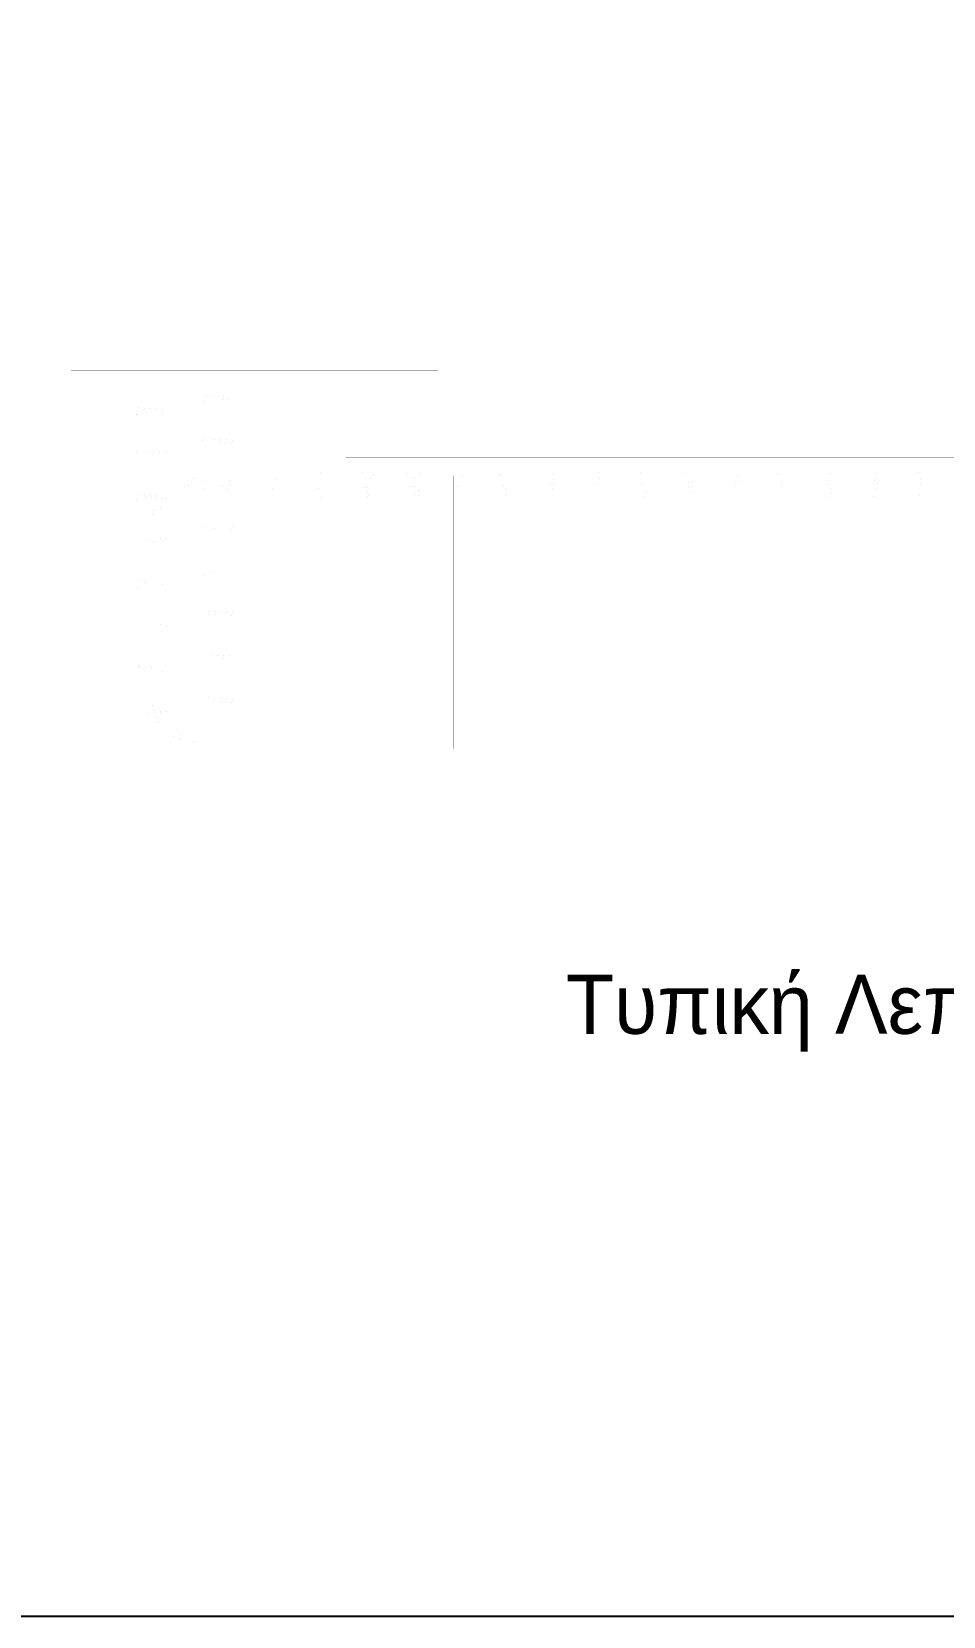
# Model space of a CAD drawing. Header units: millimetres. Extents: x -2171 to 1563, y -1758 to -1505.
# Drawn here: x 1264.14 to 1269.06, y -1605.38 to -1596.81 of the extents above; entities that cross this region are included whole.
import ezdxf

# ---------------------------------------------------------------- set-up
doc = ezdxf.new("R2010")
doc.units = ezdxf.units.MM
for name, color, linetype in [('-S-TOMES', 7, 'Continuous'), ('-S_SIDERA', 30, 'Continuous'), ('BLUE', 5, 'Continuous')]:
    doc.layers.add(name, color=color, linetype=linetype)
doc.layers.add('Tablet', color=150, linetype='Continuous', true_color=0x0180ff)
doc.styles.add('GR-SIMPL', font='GR-SIMPL.shx', dxfattribs={"width": 0.8})

msp = doc.modelspace()

# ---------------------------------------------------------------- linework, layer by layer
at = {"layer": '-S-TOMES', "const_width": 0.00005}
for points in [[(1264.6686, -1600.7783), (1264.6686, -1598.645)], [(1265.8353, -1599.1117), (1265.8353, -1598.645)], [(1271.1936, -1599.1117), (1265.8353, -1599.1117)], [(1270.0269, -1600.7783), (1264.6686, -1600.7783)]]:
    msp.add_lwpolyline(points, dxfattribs=at)
at = {"layer": '-S_SIDERA', "const_width": 0.00005}
for points in [[(1264.7186, -1600.695), (1264.7186, -1596.8117)], [(1264.7186, -1596.8117), (1264.7519, -1596.8117), (1264.7519, -1600.695)], [(1266.3353, -1598.645), (1264.3519, -1598.645)], [(1265.4369, -1598.82), (1265.0769, -1598.82), (1265.074, -1598.8197), (1265.0712, -1598.819), (1265.0686, -1598.8178), (1265.0662, -1598.8161), (1265.0642, -1598.814), (1265.0625, -1598.8117), (1265.0613, -1598.809), (1265.0605, -1598.8062), (1265.0603, -1598.8033), (1265.0603, -1598.795), (1265.0605, -1598.7921), (1265.0613, -1598.7893), (1265.0625, -1598.7867), (1265.0642, -1598.7843), (1265.0662, -1598.7822), (1265.0686, -1598.7806), (1265.0712, -1598.7793), (1265.074, -1598.7786), (1265.0769, -1598.7783), (1265.2269, -1598.7867), (1265.2269, -1598.8033), (1265.0919, -1598.795)], [(1265.7953, -1598.8867), (1264.7186, -1598.8867), (1264.7157, -1598.8864), (1264.7129, -1598.8857), (1264.7103, -1598.8844), (1264.7079, -1598.8828), (1264.7058, -1598.8807), (1264.7042, -1598.8783), (1264.7029, -1598.8757), (1264.7022, -1598.8729), (1264.7019, -1598.87), (1264.7019, -1598.8617), (1264.7022, -1598.8588), (1264.7029, -1598.856), (1264.7042, -1598.8533), (1264.7058, -1598.8509), (1264.7079, -1598.8489), (1264.7103, -1598.8472), (1264.7129, -1598.846), (1264.7157, -1598.8452), (1264.7186, -1598.845), (1264.8686, -1598.8533), (1264.8686, -1598.87), (1264.7336, -1598.8617)], [(1264.7169, -1598.87), (1265.7953, -1598.87)], [(1265.0753, -1598.8033), (1265.4369, -1598.8033)], [(1265.4436, -1598.81), (1265.4436, -1598.8133)], [(1265.4369, -1599.0533), (1265.0769, -1599.0533), (1265.074, -1599.0531), (1265.0712, -1599.0523), (1265.0686, -1599.0511), (1265.0662, -1599.0494), (1265.0642, -1599.0474), (1265.0625, -1599.045), (1265.0613, -1599.0424), (1265.0605, -1599.0396), (1265.0603, -1599.0367), (1265.0603, -1599.0283), (1265.0605, -1599.0254), (1265.0613, -1599.0226), (1265.0625, -1599.02), (1265.0642, -1599.0176), (1265.0662, -1599.0156), (1265.0686, -1599.0139), (1265.0712, -1599.0127), (1265.074, -1599.0119), (1265.0769, -1599.0117), (1265.2269, -1599.02), (1265.2269, -1599.0367), (1265.0919, -1599.0283)], [(1265.0753, -1599.0367), (1265.4369, -1599.0367)], [(1265.4436, -1599.0433), (1265.4436, -1599.0467)], [(1265.7953, -1599.12), (1264.7186, -1599.12), (1264.7157, -1599.1197), (1264.7129, -1599.119), (1264.7103, -1599.1178), (1264.7079, -1599.1161), (1264.7058, -1599.114), (1264.7042, -1599.1117), (1264.7029, -1599.109), (1264.7022, -1599.1062), (1264.7019, -1599.1033), (1264.7019, -1599.095), (1264.7022, -1599.0921), (1264.7029, -1599.0893), (1264.7042, -1599.0867), (1264.7058, -1599.0843), (1264.7079, -1599.0822), (1264.7103, -1599.0806), (1264.7129, -1599.0793), (1264.7157, -1599.0786), (1264.7186, -1599.0783), (1264.8686, -1599.0867), (1264.8686, -1599.1033), (1264.7336, -1599.095)], [(1264.7169, -1599.1033), (1265.7953, -1599.1033)], [(1265.1686, -1600.6883), (1265.1686, -1599.2117), (1265.1689, -1599.2088), (1265.1696, -1599.206), (1265.1708, -1599.2033), (1265.1725, -1599.2009), (1265.1746, -1599.1989), (1265.1769, -1599.1972), (1265.1796, -1599.196), (1265.1824, -1599.1952), (1265.1853, -1599.195), (1265.1936, -1599.195), (1265.1965, -1599.1952), (1265.1993, -1599.196), (1265.2019, -1599.1972), (1265.2043, -1599.1989), (1265.2064, -1599.2009), (1265.208, -1599.2033), (1265.2093, -1599.206), (1265.21, -1599.2088), (1265.2103, -1599.2117), (1265.2019, -1599.3283), (1265.1853, -1599.3283), (1265.1936, -1599.2267)], [(1265.1853, -1599.21), (1265.1853, -1600.6883)], [(1265.4186, -1600.6883), (1265.4186, -1599.2117), (1265.4189, -1599.2088), (1265.4196, -1599.206), (1265.4208, -1599.2033), (1265.4225, -1599.2009), (1265.4246, -1599.1989), (1265.4269, -1599.1972), (1265.4296, -1599.196), (1265.4324, -1599.1952), (1265.4353, -1599.195), (1265.4436, -1599.195), (1265.4465, -1599.1952), (1265.4493, -1599.196), (1265.4519, -1599.1972), (1265.4543, -1599.1989), (1265.4564, -1599.2009), (1265.458, -1599.2033), (1265.4593, -1599.206), (1265.46, -1599.2088), (1265.4603, -1599.2117), (1265.4519, -1599.3283), (1265.4353, -1599.3283), (1265.4436, -1599.2267)], [(1265.4353, -1599.21), (1265.4353, -1600.6883)], [(1265.6686, -1600.6883), (1265.6686, -1599.2117), (1265.6689, -1599.2088), (1265.6696, -1599.206), (1265.6708, -1599.2033), (1265.6725, -1599.2009), (1265.6746, -1599.1989), (1265.6769, -1599.1972), (1265.6796, -1599.196), (1265.6824, -1599.1952), (1265.6853, -1599.195), (1265.6936, -1599.195), (1265.6965, -1599.1952), (1265.6993, -1599.196), (1265.7019, -1599.1972), (1265.7043, -1599.1989), (1265.7064, -1599.2009), (1265.708, -1599.2033), (1265.7093, -1599.206), (1265.71, -1599.2088), (1265.7103, -1599.2117), (1265.7019, -1599.3283), (1265.6853, -1599.3283), (1265.6936, -1599.2267)], [(1265.6853, -1599.21), (1265.6853, -1600.6883)], [(1265.9186, -1600.6883), (1265.9186, -1599.2117), (1265.9189, -1599.2088), (1265.9196, -1599.206), (1265.9208, -1599.2033), (1265.9225, -1599.2009), (1265.9246, -1599.1989), (1265.9269, -1599.1972), (1265.9296, -1599.196), (1265.9324, -1599.1952), (1265.9353, -1599.195), (1265.9436, -1599.195), (1265.9465, -1599.1952), (1265.9493, -1599.196), (1265.9519, -1599.1972), (1265.9543, -1599.1989), (1265.9564, -1599.2009), (1265.958, -1599.2033), (1265.9593, -1599.206), (1265.96, -1599.2088), (1265.9603, -1599.2117), (1265.9519, -1599.3283), (1265.9353, -1599.3283), (1265.9436, -1599.2267)], [(1265.9353, -1599.21), (1265.9353, -1600.6883)], [(1265.9436, -1600.6883), (1265.9436, -1599.2117), (1265.9439, -1599.2088), (1265.9446, -1599.206), (1265.9458, -1599.2033), (1265.9475, -1599.2009), (1265.9496, -1599.1989), (1265.9519, -1599.1972), (1265.9546, -1599.196), (1265.9574, -1599.1952), (1265.9603, -1599.195), (1265.9686, -1599.195), (1265.9715, -1599.1952), (1265.9743, -1599.196), (1265.9769, -1599.1972), (1265.9793, -1599.1989), (1265.9814, -1599.2009), (1265.983, -1599.2033), (1265.9843, -1599.206), (1265.985, -1599.2088), (1265.9853, -1599.2117), (1265.9769, -1599.3283), (1265.9603, -1599.3283), (1265.9686, -1599.2267)], [(1265.9603, -1599.21), (1265.9603, -1600.6883)], [(1266.1686, -1600.6883), (1266.1686, -1599.2117), (1266.1689, -1599.2088), (1266.1696, -1599.206), (1266.1708, -1599.2033), (1266.1725, -1599.2009), (1266.1746, -1599.1989), (1266.1769, -1599.1972), (1266.1796, -1599.196), (1266.1824, -1599.1952), (1266.1853, -1599.195), (1266.1936, -1599.195), (1266.1965, -1599.1952), (1266.1993, -1599.196), (1266.2019, -1599.1972), (1266.2043, -1599.1989), (1266.2064, -1599.2009), (1266.208, -1599.2033), (1266.2093, -1599.206), (1266.21, -1599.2088), (1266.2103, -1599.2117), (1266.2019, -1599.3283), (1266.1853, -1599.3283), (1266.1936, -1599.2267)], [(1266.1853, -1599.21), (1266.1853, -1600.6883)], [(1266.1936, -1600.6883), (1266.1936, -1599.2117), (1266.1939, -1599.2088), (1266.1946, -1599.206), (1266.1958, -1599.2033), (1266.1975, -1599.2009), (1266.1996, -1599.1989), (1266.2019, -1599.1972), (1266.2046, -1599.196), (1266.2074, -1599.1952), (1266.2103, -1599.195), (1266.2186, -1599.195), (1266.2215, -1599.1952), (1266.2243, -1599.196), (1266.2269, -1599.1972), (1266.2293, -1599.1989), (1266.2314, -1599.2009), (1266.233, -1599.2033), (1266.2343, -1599.206), (1266.235, -1599.2088), (1266.2353, -1599.2117), (1266.2269, -1599.3283), (1266.2103, -1599.3283), (1266.2186, -1599.2267)], [(1266.2103, -1599.21), (1266.2103, -1600.6883)], [(1266.4186, -1600.6883), (1266.4186, -1599.2117), (1266.4189, -1599.2088), (1266.4196, -1599.206), (1266.4208, -1599.2033), (1266.4225, -1599.2009), (1266.4246, -1599.1989), (1266.4269, -1599.1972), (1266.4296, -1599.196), (1266.4324, -1599.1952), (1266.4353, -1599.195), (1266.4436, -1599.195), (1266.4465, -1599.1952), (1266.4493, -1599.196), (1266.4519, -1599.1972), (1266.4543, -1599.1989), (1266.4564, -1599.2009), (1266.458, -1599.2033), (1266.4593, -1599.206), (1266.46, -1599.2088), (1266.4603, -1599.2117), (1266.4519, -1599.3283), (1266.4353, -1599.3283), (1266.4436, -1599.2267)], [(1266.4353, -1599.21), (1266.4353, -1600.6883)], [(1266.6686, -1600.6883), (1266.6686, -1599.2117), (1266.6689, -1599.2088), (1266.6696, -1599.206), (1266.6708, -1599.2033), (1266.6725, -1599.2009), (1266.6746, -1599.1989), (1266.6769, -1599.1972), (1266.6796, -1599.196), (1266.6824, -1599.1952), (1266.6853, -1599.195), (1266.6936, -1599.195), (1266.6965, -1599.1952), (1266.6993, -1599.196), (1266.7019, -1599.1972), (1266.7043, -1599.1989), (1266.7064, -1599.2009), (1266.708, -1599.2033), (1266.7093, -1599.206), (1266.71, -1599.2088), (1266.7103, -1599.2117), (1266.7019, -1599.3283), (1266.6853, -1599.3283), (1266.6936, -1599.2267)], [(1266.6853, -1599.21), (1266.6853, -1600.6883)], [(1266.9186, -1600.6883), (1266.9186, -1599.2117), (1266.9189, -1599.2088), (1266.9196, -1599.206), (1266.9208, -1599.2033), (1266.9225, -1599.2009), (1266.9246, -1599.1989), (1266.9269, -1599.1972), (1266.9296, -1599.196), (1266.9324, -1599.1952), (1266.9353, -1599.195), (1266.9436, -1599.195), (1266.9465, -1599.1952), (1266.9493, -1599.196), (1266.9519, -1599.1972), (1266.9543, -1599.1989), (1266.9564, -1599.2009), (1266.958, -1599.2033), (1266.9593, -1599.206), (1266.96, -1599.2088), (1266.9603, -1599.2117), (1266.9519, -1599.3283), (1266.9353, -1599.3283), (1266.9436, -1599.2267)], [(1266.9353, -1599.21), (1266.9353, -1600.6883)], [(1267.1686, -1600.6883), (1267.1686, -1599.2117), (1267.1689, -1599.2088), (1267.1696, -1599.206), (1267.1708, -1599.2033), (1267.1725, -1599.2009), (1267.1746, -1599.1989), (1267.1769, -1599.1972), (1267.1796, -1599.196), (1267.1824, -1599.1952), (1267.1853, -1599.195), (1267.1936, -1599.195), (1267.1965, -1599.1952), (1267.1993, -1599.196), (1267.2019, -1599.1972), (1267.2043, -1599.1989), (1267.2064, -1599.2009), (1267.208, -1599.2033), (1267.2093, -1599.206), (1267.21, -1599.2088), (1267.2103, -1599.2117), (1267.2019, -1599.3283), (1267.1853, -1599.3283), (1267.1936, -1599.2267)], [(1267.1853, -1599.21), (1267.1853, -1600.6883)], [(1267.4186, -1600.6883), (1267.4186, -1599.2117), (1267.4189, -1599.2088), (1267.4196, -1599.206), (1267.4208, -1599.2033), (1267.4225, -1599.2009), (1267.4246, -1599.1989), (1267.4269, -1599.1972), (1267.4296, -1599.196), (1267.4324, -1599.1952), (1267.4353, -1599.195), (1267.4436, -1599.195), (1267.4465, -1599.1952), (1267.4493, -1599.196), (1267.4519, -1599.1972), (1267.4543, -1599.1989), (1267.4564, -1599.2009), (1267.458, -1599.2033), (1267.4593, -1599.206), (1267.46, -1599.2088), (1267.4603, -1599.2117), (1267.4519, -1599.3283), (1267.4353, -1599.3283), (1267.4436, -1599.2267)], [(1267.4353, -1599.21), (1267.4353, -1600.6883)], [(1267.6686, -1600.6883), (1267.6686, -1599.2117), (1267.6689, -1599.2088), (1267.6696, -1599.206), (1267.6708, -1599.2033), (1267.6725, -1599.2009), (1267.6746, -1599.1989), (1267.6769, -1599.1972), (1267.6796, -1599.196), (1267.6824, -1599.1952), (1267.6853, -1599.195), (1267.6936, -1599.195), (1267.6965, -1599.1952), (1267.6993, -1599.196), (1267.7019, -1599.1972), (1267.7043, -1599.1989), (1267.7064, -1599.2009), (1267.708, -1599.2033), (1267.7093, -1599.206), (1267.71, -1599.2088), (1267.7103, -1599.2117), (1267.7019, -1599.3283), (1267.6853, -1599.3283), (1267.6936, -1599.2267)], [(1267.6853, -1599.21), (1267.6853, -1600.6883)], [(1267.9186, -1600.6883), (1267.9186, -1599.2117), (1267.9189, -1599.2088), (1267.9196, -1599.206), (1267.9208, -1599.2033), (1267.9225, -1599.2009), (1267.9246, -1599.1989), (1267.9269, -1599.1972), (1267.9296, -1599.196), (1267.9324, -1599.1952), (1267.9353, -1599.195), (1267.9436, -1599.195), (1267.9465, -1599.1952), (1267.9493, -1599.196), (1267.9519, -1599.1972), (1267.9543, -1599.1989), (1267.9564, -1599.2009), (1267.958, -1599.2033), (1267.9593, -1599.206), (1267.96, -1599.2088), (1267.9603, -1599.2117), (1267.9519, -1599.3283), (1267.9353, -1599.3283), (1267.9436, -1599.2267)], [(1267.9353, -1599.21), (1267.9353, -1600.6883)], [(1268.1686, -1600.6883), (1268.1686, -1599.2117), (1268.1689, -1599.2088), (1268.1696, -1599.206), (1268.1708, -1599.2033), (1268.1725, -1599.2009), (1268.1746, -1599.1989), (1268.1769, -1599.1972), (1268.1796, -1599.196), (1268.1824, -1599.1952), (1268.1853, -1599.195), (1268.1936, -1599.195), (1268.1965, -1599.1952), (1268.1993, -1599.196), (1268.2019, -1599.1972), (1268.2043, -1599.1989), (1268.2064, -1599.2009), (1268.208, -1599.2033), (1268.2093, -1599.206), (1268.21, -1599.2088), (1268.2103, -1599.2117), (1268.2019, -1599.3283), (1268.1853, -1599.3283), (1268.1936, -1599.2267)], [(1268.1853, -1599.21), (1268.1853, -1600.6883)], [(1268.4186, -1600.6883), (1268.4186, -1599.2117), (1268.4189, -1599.2088), (1268.4196, -1599.206), (1268.4208, -1599.2033), (1268.4225, -1599.2009), (1268.4246, -1599.1989), (1268.4269, -1599.1972), (1268.4296, -1599.196), (1268.4324, -1599.1952), (1268.4353, -1599.195), (1268.4436, -1599.195), (1268.4465, -1599.1952), (1268.4493, -1599.196), (1268.4519, -1599.1972), (1268.4543, -1599.1989), (1268.4564, -1599.2009), (1268.458, -1599.2033), (1268.4593, -1599.206), (1268.46, -1599.2088), (1268.4603, -1599.2117), (1268.4519, -1599.3283), (1268.4353, -1599.3283), (1268.4436, -1599.2267)], [(1268.4353, -1599.21), (1268.4353, -1600.6883)], [(1268.6686, -1600.6883), (1268.6686, -1599.2117), (1268.6689, -1599.2088), (1268.6696, -1599.206), (1268.6708, -1599.2033), (1268.6725, -1599.2009), (1268.6746, -1599.1989), (1268.6769, -1599.1972), (1268.6796, -1599.196), (1268.6824, -1599.1952), (1268.6853, -1599.195), (1268.6936, -1599.195), (1268.6965, -1599.1952), (1268.6993, -1599.196), (1268.7019, -1599.1972), (1268.7043, -1599.1989), (1268.7064, -1599.2009), (1268.708, -1599.2033), (1268.7093, -1599.206), (1268.71, -1599.2088), (1268.7103, -1599.2117), (1268.7019, -1599.3283), (1268.6853, -1599.3283), (1268.6936, -1599.2267)], [(1268.6853, -1599.21), (1268.6853, -1600.6883)], [(1268.9186, -1600.6883), (1268.9186, -1599.2117), (1268.9189, -1599.2088), (1268.9196, -1599.206), (1268.9208, -1599.2033), (1268.9225, -1599.2009), (1268.9246, -1599.1989), (1268.9269, -1599.1972), (1268.9296, -1599.196), (1268.9324, -1599.1952), (1268.9353, -1599.195), (1268.9436, -1599.195), (1268.9465, -1599.1952), (1268.9493, -1599.196), (1268.9519, -1599.1972), (1268.9543, -1599.1989), (1268.9564, -1599.2009), (1268.958, -1599.2033), (1268.9593, -1599.206), (1268.96, -1599.2088), (1268.9603, -1599.2117), (1268.9519, -1599.3283), (1268.9353, -1599.3283), (1268.9436, -1599.2267)], [(1268.9353, -1599.21), (1268.9353, -1600.6883)], [(1265.4369, -1599.2867), (1265.0769, -1599.2867), (1265.074, -1599.2864), (1265.0712, -1599.2857), (1265.0686, -1599.2844), (1265.0662, -1599.2828), (1265.0642, -1599.2807), (1265.0625, -1599.2783), (1265.0613, -1599.2757), (1265.0605, -1599.2729), (1265.0603, -1599.27), (1265.0603, -1599.2617), (1265.0605, -1599.2588), (1265.0613, -1599.256), (1265.0625, -1599.2533), (1265.0642, -1599.2509), (1265.0662, -1599.2489), (1265.0686, -1599.2472), (1265.0712, -1599.246), (1265.074, -1599.2452), (1265.0769, -1599.245), (1265.2269, -1599.2533), (1265.2269, -1599.27), (1265.0919, -1599.2617)], [(1265.0753, -1599.27), (1265.4369, -1599.27)], [(1265.4436, -1599.2767), (1265.4436, -1599.28)], [(1265.7953, -1599.3533), (1264.7186, -1599.3533), (1264.7157, -1599.3531), (1264.7129, -1599.3523), (1264.7103, -1599.3511), (1264.7079, -1599.3494), (1264.7058, -1599.3474), (1264.7042, -1599.345), (1264.7029, -1599.3424), (1264.7022, -1599.3396), (1264.7019, -1599.3367), (1264.7019, -1599.3283), (1264.7022, -1599.3254), (1264.7029, -1599.3226), (1264.7042, -1599.32), (1264.7058, -1599.3176), (1264.7079, -1599.3156), (1264.7103, -1599.3139), (1264.7129, -1599.3127), (1264.7157, -1599.3119), (1264.7186, -1599.3117), (1264.8686, -1599.32), (1264.8686, -1599.3367), (1264.7336, -1599.3283)], [(1264.7169, -1599.3367), (1265.7953, -1599.3367)], [(1265.7953, -1599.5867), (1264.7186, -1599.5867), (1264.7157, -1599.5864), (1264.7129, -1599.5857), (1264.7103, -1599.5844), (1264.7079, -1599.5828), (1264.7058, -1599.5807), (1264.7042, -1599.5783), (1264.7029, -1599.5757), (1264.7022, -1599.5729), (1264.7019, -1599.57), (1264.7019, -1599.5617), (1264.7022, -1599.5588), (1264.7029, -1599.556), (1264.7042, -1599.5533), (1264.7058, -1599.5509), (1264.7079, -1599.5489), (1264.7103, -1599.5472), (1264.7129, -1599.546), (1264.7157, -1599.5452), (1264.7186, -1599.545), (1264.8686, -1599.5533), (1264.8686, -1599.57), (1264.7336, -1599.5617)], [(1265.4369, -1599.52), (1265.0769, -1599.52), (1265.074, -1599.5197), (1265.0712, -1599.519), (1265.0686, -1599.5178), (1265.0662, -1599.5161), (1265.0642, -1599.514), (1265.0625, -1599.5117), (1265.0613, -1599.509), (1265.0605, -1599.5062), (1265.0603, -1599.5033), (1265.0603, -1599.495), (1265.0605, -1599.4921), (1265.0613, -1599.4893), (1265.0625, -1599.4867), (1265.0642, -1599.4843), (1265.0662, -1599.4822), (1265.0686, -1599.4806), (1265.0712, -1599.4793), (1265.074, -1599.4786), (1265.0769, -1599.4783), (1265.2269, -1599.4867), (1265.2269, -1599.5033), (1265.0919, -1599.495)], [(1265.0753, -1599.5033), (1265.4369, -1599.5033)], [(1265.4436, -1599.51), (1265.4436, -1599.5133)], [(1264.7169, -1599.57), (1265.7953, -1599.57)], [(1265.4369, -1599.7533), (1265.0769, -1599.7533), (1265.074, -1599.7531), (1265.0712, -1599.7523), (1265.0686, -1599.7511), (1265.0662, -1599.7494), (1265.0642, -1599.7474), (1265.0625, -1599.745), (1265.0613, -1599.7424), (1265.0605, -1599.7396), (1265.0603, -1599.7367), (1265.0603, -1599.7283), (1265.0605, -1599.7254), (1265.0613, -1599.7226), (1265.0625, -1599.72), (1265.0642, -1599.7176), (1265.0662, -1599.7156), (1265.0686, -1599.7139), (1265.0712, -1599.7127), (1265.074, -1599.7119), (1265.0769, -1599.7117), (1265.2269, -1599.72), (1265.2269, -1599.7367), (1265.0919, -1599.7283)], [(1265.7953, -1599.82), (1264.7186, -1599.82), (1264.7157, -1599.8197), (1264.7129, -1599.819), (1264.7103, -1599.8178), (1264.7079, -1599.8161), (1264.7058, -1599.814), (1264.7042, -1599.8117), (1264.7029, -1599.809), (1264.7022, -1599.8062), (1264.7019, -1599.8033), (1264.7019, -1599.795), (1264.7022, -1599.7921), (1264.7029, -1599.7893), (1264.7042, -1599.7867), (1264.7058, -1599.7843), (1264.7079, -1599.7822), (1264.7103, -1599.7806), (1264.7129, -1599.7793), (1264.7157, -1599.7786), (1264.7186, -1599.7783), (1264.8686, -1599.7867), (1264.8686, -1599.8033), (1264.7336, -1599.795)], [(1264.7169, -1599.8033), (1265.7953, -1599.8033)], [(1265.0753, -1599.7367), (1265.4369, -1599.7367)], [(1265.4436, -1599.7433), (1265.4436, -1599.7467)], [(1265.4369, -1599.9867), (1265.0769, -1599.9867), (1265.074, -1599.9864), (1265.0712, -1599.9857), (1265.0686, -1599.9844), (1265.0662, -1599.9828), (1265.0642, -1599.9807), (1265.0625, -1599.9783), (1265.0613, -1599.9757), (1265.0605, -1599.9729), (1265.0603, -1599.97), (1265.0603, -1599.9617), (1265.0605, -1599.9588), (1265.0613, -1599.956), (1265.0625, -1599.9533), (1265.0642, -1599.9509), (1265.0662, -1599.9489), (1265.0686, -1599.9472), (1265.0712, -1599.946), (1265.074, -1599.9452), (1265.0769, -1599.945), (1265.2269, -1599.9533), (1265.2269, -1599.97), (1265.0919, -1599.9617)], [(1265.0753, -1599.97), (1265.4369, -1599.97)], [(1265.4436, -1599.9767), (1265.4436, -1599.98)], [(1265.7953, -1600.0533), (1264.7186, -1600.0533), (1264.7157, -1600.0531), (1264.7129, -1600.0523), (1264.7103, -1600.0511), (1264.7079, -1600.0494), (1264.7058, -1600.0474), (1264.7042, -1600.045), (1264.7029, -1600.0424), (1264.7022, -1600.0396), (1264.7019, -1600.0367), (1264.7019, -1600.0283), (1264.7022, -1600.0254), (1264.7029, -1600.0226), (1264.7042, -1600.02), (1264.7058, -1600.0176), (1264.7079, -1600.0156), (1264.7103, -1600.0139), (1264.7129, -1600.0127), (1264.7157, -1600.0119), (1264.7186, -1600.0117), (1264.8686, -1600.02), (1264.8686, -1600.0367), (1264.7336, -1600.0283)], [(1264.7169, -1600.0367), (1265.7953, -1600.0367)], [(1265.8019, -1600.0433), (1265.8019, -1600.0467)], [(1265.7953, -1600.2867), (1264.7186, -1600.2867), (1264.7157, -1600.2864), (1264.7129, -1600.2857), (1264.7103, -1600.2844), (1264.7079, -1600.2828), (1264.7058, -1600.2807), (1264.7042, -1600.2783), (1264.7029, -1600.2757), (1264.7022, -1600.2729), (1264.7019, -1600.27), (1264.7019, -1600.2617), (1264.7022, -1600.2588), (1264.7029, -1600.256), (1264.7042, -1600.2533), (1264.7058, -1600.2509), (1264.7079, -1600.2489), (1264.7103, -1600.2472), (1264.7129, -1600.246), (1264.7157, -1600.2452), (1264.7186, -1600.245), (1264.8686, -1600.2533), (1264.8686, -1600.27), (1264.7336, -1600.2617)], [(1265.4369, -1600.22), (1265.0769, -1600.22), (1265.074, -1600.2197), (1265.0712, -1600.219), (1265.0686, -1600.2178), (1265.0662, -1600.2161), (1265.0642, -1600.214), (1265.0625, -1600.2117), (1265.0613, -1600.209), (1265.0605, -1600.2062), (1265.0603, -1600.2033), (1265.0603, -1600.195), (1265.0605, -1600.1921), (1265.0613, -1600.1893), (1265.0625, -1600.1867), (1265.0642, -1600.1843), (1265.0662, -1600.1822), (1265.0686, -1600.1806), (1265.0712, -1600.1793), (1265.074, -1600.1786), (1265.0769, -1600.1783), (1265.2269, -1600.1867), (1265.2269, -1600.2033), (1265.0919, -1600.195)], [(1265.0753, -1600.2033), (1265.4369, -1600.2033)], [(1265.4436, -1600.21), (1265.4436, -1600.2133)], [(1264.7169, -1600.27), (1265.7953, -1600.27)], [(1265.4369, -1600.4533), (1265.0769, -1600.4533), (1265.074, -1600.4531), (1265.0712, -1600.4523), (1265.0686, -1600.4511), (1265.0662, -1600.4494), (1265.0642, -1600.4474), (1265.0625, -1600.445), (1265.0613, -1600.4424), (1265.0605, -1600.4396), (1265.0603, -1600.4367), (1265.0603, -1600.4283), (1265.0605, -1600.4254), (1265.0613, -1600.4226), (1265.0625, -1600.42), (1265.0642, -1600.4176), (1265.0662, -1600.4156), (1265.0686, -1600.4139), (1265.0712, -1600.4127), (1265.074, -1600.4119), (1265.0769, -1600.4117), (1265.2269, -1600.42), (1265.2269, -1600.4367), (1265.0919, -1600.4283)], [(1265.7953, -1600.52), (1264.7186, -1600.52), (1264.7157, -1600.5197), (1264.7129, -1600.519), (1264.7103, -1600.5178), (1264.7079, -1600.5161), (1264.7058, -1600.514), (1264.7042, -1600.5117), (1264.7029, -1600.509), (1264.7022, -1600.5062), (1264.7019, -1600.5033), (1264.7019, -1600.495), (1264.7022, -1600.4921), (1264.7029, -1600.4893), (1264.7042, -1600.4867), (1264.7058, -1600.4843), (1264.7079, -1600.4822), (1264.7103, -1600.4806), (1264.7129, -1600.4793), (1264.7157, -1600.4786), (1264.7186, -1600.4783), (1264.8686, -1600.4867), (1264.8686, -1600.5033), (1264.7336, -1600.495)], [(1264.7169, -1600.5033), (1265.7953, -1600.5033)], [(1265.0753, -1600.4367), (1265.4369, -1600.4367)], [(1265.4436, -1600.4433), (1265.4436, -1600.4467)]]:
    msp.add_lwpolyline(points, dxfattribs=at)
for points in [[(1265.1103, -1596.8117), (1265.1103, -1600.6617), (1265.0853, -1600.6617), (1265.0853, -1596.8117)], [(1265.4353, -1596.8117), (1265.4353, -1600.6617), (1265.4103, -1600.6617), (1265.4103, -1596.8117)], [(1265.7853, -1596.8117), (1265.7853, -1600.6617), (1265.7519, -1600.6617), (1265.7519, -1596.8117)], [(1274.1936, -1599.2267), (1265.0176, -1599.2267), (1264.9777, -1599.2302), (1264.939, -1599.2405), (1264.9027, -1599.2575), (1264.8698, -1599.2805), (1264.8415, -1599.3088), (1264.8185, -1599.3416), (1264.8016, -1599.3779), (1264.7912, -1599.4167), (1264.7877, -1599.4566), (1264.7877, -1599.852), (1264.8227, -1599.852), (1264.8227, -1599.4566), (1264.8265, -1599.4186), (1264.8376, -1599.382), (1264.8556, -1599.3483), (1264.8798, -1599.3187), (1264.9093, -1599.2945), (1264.943, -1599.2765), (1264.9796, -1599.2654), (1265.0176, -1599.2617), (1274.1936, -1599.2617)], [(1274.1936, -1600.6492), (1265.0176, -1600.6492), (1264.9777, -1600.6457), (1264.939, -1600.6353), (1264.9027, -1600.6184), (1264.8698, -1600.5954), (1264.8415, -1600.567), (1264.8185, -1600.5342), (1264.8016, -1600.4979), (1264.7912, -1600.4592), (1264.7877, -1600.4192), (1264.7877, -1600.0238), (1264.8227, -1600.0238), (1264.8227, -1600.4192), (1264.8265, -1600.4573), (1264.8376, -1600.4938), (1264.8556, -1600.5275), (1264.8798, -1600.5571), (1264.9093, -1600.5813), (1264.943, -1600.5993), (1264.9796, -1600.6104), (1265.0176, -1600.6142), (1274.1936, -1600.6142)]]:
    msp.add_lwpolyline(points, close=True, dxfattribs=at)
at = {"color": 3}
msp.add_line((1245.6454, -1605.3778), (1279.5756, -1605.3778), dxfattribs=at)
at = {"layer": 'Tablet', "color": 96, "const_width": 0.00005}
for points in [[(1265.8019, -1598.8767), (1265.8019, -1598.88)], [(1265.8019, -1599.11), (1265.8019, -1599.1133)], [(1265.8019, -1599.3433), (1265.8019, -1599.3467)], [(1265.8019, -1599.5767), (1265.8019, -1599.58)], [(1265.8019, -1599.81), (1265.8019, -1599.8133)], [(1265.8019, -1600.2767), (1265.8019, -1600.28)], [(1265.8019, -1600.51), (1265.8019, -1600.5133)], [(1264.7519, -1600.695), (1264.7186, -1600.695)], [(1265.1786, -1600.695), (1265.1753, -1600.695)], [(1265.4286, -1600.695), (1265.4253, -1600.695)], [(1265.6786, -1600.695), (1265.6753, -1600.695)], [(1265.9286, -1600.695), (1265.9253, -1600.695)], [(1265.9536, -1600.695), (1265.9503, -1600.695)], [(1266.1786, -1600.695), (1266.1753, -1600.695)], [(1266.2036, -1600.695), (1266.2003, -1600.695)], [(1266.4286, -1600.695), (1266.4253, -1600.695)], [(1266.6786, -1600.695), (1266.6753, -1600.695)], [(1266.9286, -1600.695), (1266.9253, -1600.695)], [(1267.1786, -1600.695), (1267.1753, -1600.695)], [(1267.4286, -1600.695), (1267.4253, -1600.695)], [(1267.6786, -1600.695), (1267.6753, -1600.695)], [(1267.9286, -1600.695), (1267.9253, -1600.695)], [(1268.1786, -1600.695), (1268.1753, -1600.695)], [(1268.4286, -1600.695), (1268.4253, -1600.695)], [(1268.6786, -1600.695), (1268.6753, -1600.695)], [(1268.9286, -1600.695), (1268.9253, -1600.695)]]:
    msp.add_lwpolyline(points, dxfattribs=at)

# ---------------------------------------------------------------- texts
at = {"layer": 'BLUE', "color": 3, "style": 'GR-SIMPL'}
msp.add_text('Τυπική Λεπτομέρεια Συνεχόμενων Θεμελιοδοκών', height=0.319421, dxfattribs=at).set_placement((1267.0249, -1602.2292))

doc.saveas('drawing.dxf')
